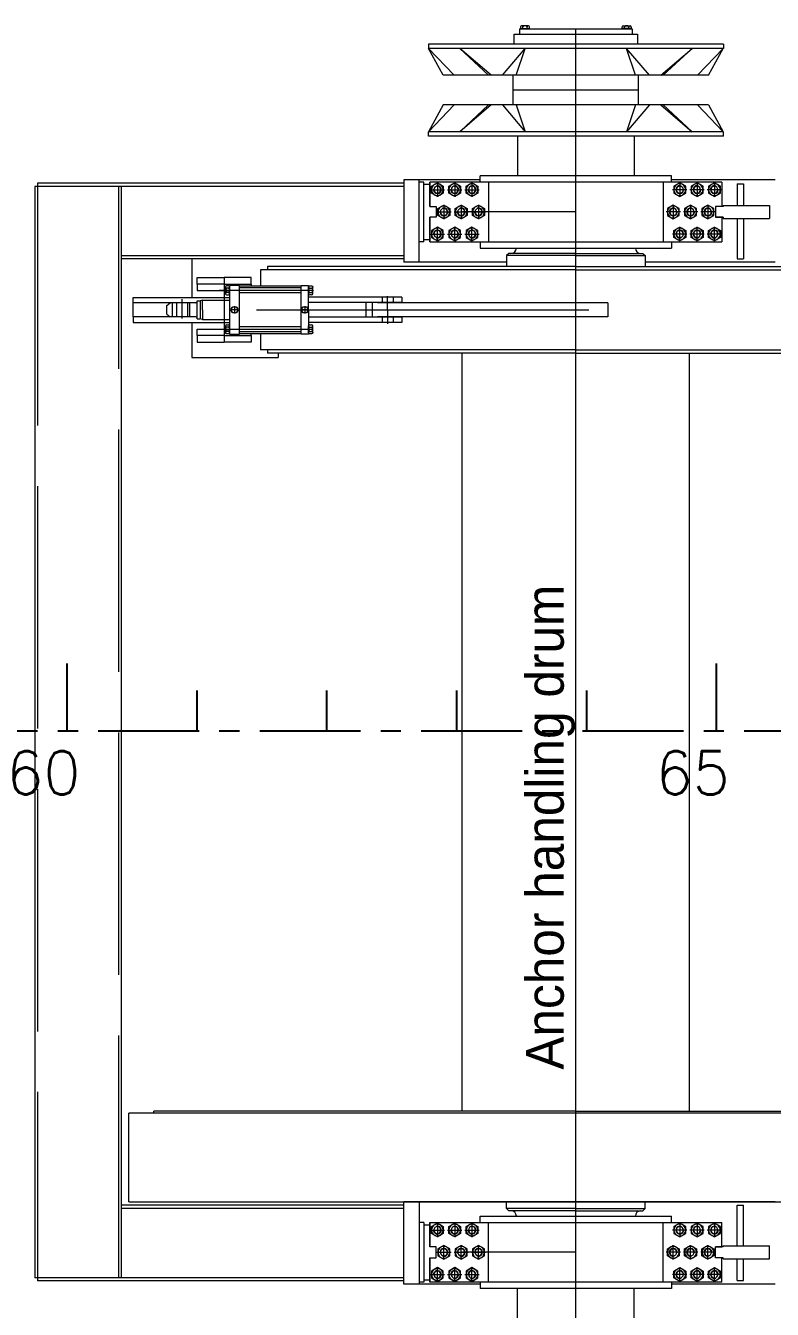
# Model space of a CAD drawing. Extents: x 475189 to 476029, y 1007718 to 1008015.
# Drawn here: x 475682.66 to 475701.15, y 1007757.36 to 1007789.15 of the extents above; entities that cross this region are included whole.
import ezdxf
from ezdxf.enums import TextEntityAlignment as Align

# ---------------------------------------------------------------- set-up
doc = ezdxf.new("R2010")
doc.units = 0
doc.header["$LTSCALE"] = 2
doc.header["$MEASUREMENT"] = 0
doc.linetypes.add('AM_ISO02W050x2', pattern=[3.75, 3, -0.75])
doc.linetypes.add('CENTER', pattern=[2, 1.25, -0.25, 0.25, -0.25])
doc.layers.get('0').update_dxf_attribs({"linetype": 'CONTINUOUS', "lineweight": 0})
doc.layers.add('Frame', color=243, linetype='CONTINUOUS')
doc.layers.add('R.B', color=6, linetype='CONTINUOUS', lineweight=0)
doc.layers.add('TEXT', color=1, linetype='CONTINUOUS', lineweight=0)
doc.styles.add('ROMANS', font='ROMANS.SHX')
doc.styles.get("Standard").update_dxf_attribs({"font": '', "width": 0.95, "height": 200})
doc.styles.add('XT03_5', font='romans', dxfattribs={"width": 0.6, "height": 87.5})
doc.styles.get('Standard').set_extended_font_data('Gulim')

# ---------------------------------------------------------------- blocks, each defined once
blk = doc.blocks.new('EXISTING')
at = {"color": 8}
for p, q in [((475694.892, 1007789.065), (475697.679, 1007789.065)), ((475694.892, 1007789.065), (475694.892, 1007788.931)), ((475696.286, 1007754.245), (475696.286, 1007789.065)), ((475697.434, 1007789.073), (475697.434, 1007789.117)), ((475697.49, 1007789.073), (475697.434, 1007789.073)), ((475697.456, 1007789.065), (475697.456, 1007789.073)), ((475697.635, 1007789.065), (475697.456, 1007789.065)), ((475697.462, 1007789.145), (475697.629, 1007789.145)), ((475697.49, 1007789.073), (475697.49, 1007789.117)), ((475697.601, 1007789.073), (475697.49, 1007789.073)), ((475697.601, 1007789.073), (475697.601, 1007789.117)), ((475697.657, 1007789.073), (475697.601, 1007789.073)), ((475697.635, 1007789.073), (475697.635, 1007789.065)), ((475697.657, 1007789.117), (475697.657, 1007789.073)), ((475697.679, 1007789.065), (475697.679, 1007788.931)), ((475699.939, 1007788.689), (475692.632, 1007788.689)), ((475692.632, 1007788.689), (475692.632, 1007788.582)), ((475694.758, 1007788.931), (475697.813, 1007788.931)), ((475694.758, 1007788.689), (475694.758, 1007788.931)), ((475697.813, 1007788.931), (475697.813, 1007788.689)), ((475699.939, 1007788.689), (475699.939, 1007788.582)), ((475699.939, 1007788.582), (475692.632, 1007788.582)), ((475692.998, 1007787.917), (475692.634, 1007788.582)), ((475693.27, 1007787.917), (475692.634, 1007788.582)), ((475694.184, 1007787.917), (475693.409, 1007788.582)), ((475694.123, 1007787.917), (475693.409, 1007788.582)), ((475694.464, 1007787.917), (475695.033, 1007788.582)), ((475694.807, 1007787.917), (475695.033, 1007788.582)), ((475698.107, 1007787.917), (475697.538, 1007788.582)), ((475697.764, 1007787.917), (475697.538, 1007788.582)), ((475698.387, 1007787.917), (475699.163, 1007788.582)), ((475698.448, 1007787.917), (475699.163, 1007788.582)), ((475699.301, 1007787.917), (475699.937, 1007788.582)), ((475699.574, 1007787.917), (475699.937, 1007788.582)), ((475699.574, 1007787.917), (475692.998, 1007787.917)), ((475694.731, 1007787.183), (475694.731, 1007787.917)), ((475697.84, 1007787.183), (475697.84, 1007787.917)), ((475697.84, 1007787.55), (475694.731, 1007787.55)), ((475693.27, 1007787.183), (475692.634, 1007786.518)), ((475692.998, 1007787.183), (475692.634, 1007786.518)), ((475699.574, 1007787.183), (475692.998, 1007787.183)), ((475694.184, 1007787.183), (475693.409, 1007786.518)), ((475694.123, 1007787.183), (475693.409, 1007786.518)), ((475694.464, 1007787.183), (475695.033, 1007786.518)), ((475694.807, 1007787.183), (475695.033, 1007786.518)), ((475698.107, 1007787.183), (475697.538, 1007786.518)), ((475697.764, 1007787.183), (475697.538, 1007786.518)), ((475698.387, 1007787.183), (475699.163, 1007786.518)), ((475698.448, 1007787.183), (475699.163, 1007786.518)), ((475699.301, 1007787.183), (475699.937, 1007786.518)), ((475699.574, 1007787.183), (475699.937, 1007786.518)), ((475699.939, 1007786.518), (475692.632, 1007786.518)), ((475692.632, 1007786.411), (475692.632, 1007786.518)), ((475699.939, 1007786.411), (475699.939, 1007786.518)), ((475699.939, 1007786.411), (475692.632, 1007786.411)), ((475694.838, 1007786.411), (475694.838, 1007785.43)), ((475697.733, 1007786.411), (475697.733, 1007785.43)), ((475692.026, 1007785.245), (475682.952, 1007785.245)), ((475692.026, 1007785.325), (475692.026, 1007783.288)), ((475693.913, 1007785.325), (475692.026, 1007785.325)), ((475692.401, 1007783.288), (475692.401, 1007785.325)), ((475692.517, 1007785.272), (475692.401, 1007785.272)), ((475692.517, 1007785.272), (475692.517, 1007785.272)), ((475692.517, 1007783.797), (475692.517, 1007785.272)), ((475692.517, 1007785.218), (475692.667, 1007785.218)), ((475699.904, 1007785.272), (475692.667, 1007785.272)), ((475692.667, 1007784.669), (475692.667, 1007785.272)), ((475692.667, 1007785.272), (475692.667, 1007784.669)), ((475692.707, 1007785.169), (475692.855, 1007785.254)), ((475692.707, 1007784.999), (475692.707, 1007785.169)), ((475692.855, 1007785.261), (475692.855, 1007784.907)), ((475692.855, 1007785.254), (475693.002, 1007785.169)), ((475693.002, 1007785.169), (475693.002, 1007784.999)), ((475693.136, 1007785.169), (475693.283, 1007785.254)), ((475693.136, 1007784.999), (475693.136, 1007785.169)), ((475693.283, 1007785.261), (475693.283, 1007784.907)), ((475693.283, 1007785.254), (475693.431, 1007785.169)), ((475693.431, 1007785.169), (475693.431, 1007784.999)), ((475693.565, 1007785.169), (475693.712, 1007785.254)), ((475693.565, 1007784.999), (475693.565, 1007785.169)), ((475693.712, 1007785.261), (475693.712, 1007784.907)), ((475693.712, 1007785.254), (475693.86, 1007785.169)), ((475693.86, 1007785.169), (475693.86, 1007784.999)), ((475698.658, 1007785.43), (475693.913, 1007785.43)), ((475693.913, 1007785.272), (475693.913, 1007785.43)), ((475694.121, 1007785.272), (475694.121, 1007783.797)), ((475698.45, 1007785.272), (475698.45, 1007783.797)), ((475698.658, 1007785.272), (475698.658, 1007785.43)), ((475701.22, 1007785.325), (475698.658, 1007785.325)), ((475699.904, 1007785.272), (475699.904, 1007784.669)), ((475700.28, 1007785.231), (475700.28, 1007784.695)), ((475700.28, 1007785.231), (475700.44, 1007785.231)), ((475700.44, 1007785.231), (475700.44, 1007784.695)), ((475682.885, 1007785.164), (475682.885, 1007758.145)), ((475692.026, 1007785.164), (475682.885, 1007785.164)), ((475685.03, 1007758.145), (475685.03, 1007785.164)), ((475692.678, 1007785.084), (475693.031, 1007785.084)), ((475692.855, 1007784.914), (475692.707, 1007784.999)), ((475693.002, 1007784.999), (475692.855, 1007784.914)), ((475693.107, 1007785.084), (475693.46, 1007785.084)), ((475693.283, 1007784.914), (475693.136, 1007784.999)), ((475693.431, 1007784.999), (475693.283, 1007784.914)), ((475693.535, 1007785.084), (475693.889, 1007785.084)), ((475693.712, 1007784.914), (475693.565, 1007784.999)), ((475693.86, 1007784.999), (475693.712, 1007784.914)), ((475692.667, 1007784.669), (475692.828, 1007784.669)), ((475692.828, 1007784.669), (475692.828, 1007784.401)), ((475692.838, 1007784.535), (475693.192, 1007784.535)), ((475692.868, 1007784.62), (475693.015, 1007784.705)), ((475692.868, 1007784.449), (475692.868, 1007784.62)), ((475693.015, 1007784.711), (475693.015, 1007784.358)), ((475693.015, 1007784.705), (475693.163, 1007784.62)), ((475693.163, 1007784.62), (475693.163, 1007784.449)), ((475693.267, 1007784.535), (475693.621, 1007784.535)), ((475693.297, 1007784.62), (475693.444, 1007784.705)), ((475693.297, 1007784.449), (475693.297, 1007784.62)), ((475693.444, 1007784.711), (475693.444, 1007784.358)), ((475693.444, 1007784.705), (475693.592, 1007784.62)), ((475696.286, 1007784.535), (475693.474, 1007784.535)), ((475693.592, 1007784.62), (475693.592, 1007784.449)), ((475693.696, 1007784.535), (475694.05, 1007784.535)), ((475693.726, 1007784.62), (475693.873, 1007784.705)), ((475693.726, 1007784.449), (475693.726, 1007784.62)), ((475693.873, 1007784.711), (475693.873, 1007784.358)), ((475693.873, 1007784.705), (475694.021, 1007784.62)), ((475694.021, 1007784.62), (475694.021, 1007784.449)), ((475699.743, 1007784.669), (475699.743, 1007784.401)), ((475699.931, 1007784.669), (475699.743, 1007784.669)), ((475699.904, 1007784.669), (475699.743, 1007784.669)), ((475699.743, 1007784.669), (475699.743, 1007784.401)), ((475699.931, 1007784.695), (475701.084, 1007784.695)), ((475699.931, 1007784.695), (475699.931, 1007784.669)), ((475701.084, 1007784.695), (475701.084, 1007784.374)), ((475692.667, 1007783.797), (475692.667, 1007784.401)), ((475692.667, 1007784.401), (475692.667, 1007783.797)), ((475692.828, 1007784.401), (475692.667, 1007784.401)), ((475693.015, 1007784.364), (475692.868, 1007784.449)), ((475693.163, 1007784.449), (475693.015, 1007784.364)), ((475693.444, 1007784.364), (475693.297, 1007784.449)), ((475693.592, 1007784.449), (475693.444, 1007784.364)), ((475693.873, 1007784.364), (475693.726, 1007784.449)), ((475694.021, 1007784.449), (475693.873, 1007784.364)), ((475699.931, 1007784.401), (475699.743, 1007784.401)), ((475699.743, 1007784.401), (475699.904, 1007784.401)), ((475699.904, 1007784.401), (475699.904, 1007783.797)), ((475699.931, 1007784.401), (475699.931, 1007784.374)), ((475699.931, 1007784.374), (475701.084, 1007784.374)), ((475700.28, 1007784.374), (475700.28, 1007783.369)), ((475700.44, 1007784.374), (475700.44, 1007783.369)), ((475699.036, 1007783.985), (475698.682, 1007783.985)), ((475698.711, 1007784.07), (475698.859, 1007784.155)), ((475698.711, 1007783.9), (475698.711, 1007784.07)), ((475698.859, 1007783.815), (475698.711, 1007783.9)), ((475698.859, 1007783.808), (475698.859, 1007784.162)), ((475698.859, 1007784.155), (475699.006, 1007784.07)), ((475699.006, 1007783.9), (475698.859, 1007783.815)), ((475699.006, 1007784.07), (475699.006, 1007783.9)), ((475699.465, 1007783.985), (475699.111, 1007783.985)), ((475699.14, 1007784.07), (475699.288, 1007784.155)), ((475699.14, 1007783.9), (475699.14, 1007784.07)), ((475699.288, 1007783.815), (475699.14, 1007783.9)), ((475699.288, 1007783.808), (475699.288, 1007784.162)), ((475699.288, 1007784.155), (475699.435, 1007784.07)), ((475699.435, 1007783.9), (475699.288, 1007783.815)), ((475699.435, 1007784.07), (475699.435, 1007783.9)), ((475699.894, 1007783.985), (475699.54, 1007783.985)), ((475699.569, 1007784.07), (475699.717, 1007784.155)), ((475699.569, 1007783.9), (475699.569, 1007784.07)), ((475699.717, 1007783.815), (475699.569, 1007783.9)), ((475699.717, 1007783.808), (475699.717, 1007784.162)), ((475699.717, 1007784.155), (475699.864, 1007784.07)), ((475699.864, 1007783.9), (475699.717, 1007783.815)), ((475699.864, 1007784.07), (475699.864, 1007783.9)), ((475692.517, 1007783.797), (475692.401, 1007783.797)), ((475692.517, 1007783.851), (475692.667, 1007783.851)), ((475692.667, 1007783.797), (475699.904, 1007783.797)), ((475693.913, 1007783.797), (475693.913, 1007783.639)), ((475693.913, 1007783.639), (475698.658, 1007783.639)), ((475698.658, 1007783.797), (475698.658, 1007783.639)), ((475692.026, 1007783.449), (475685.03, 1007783.449)), ((475692.026, 1007783.369), (475685.03, 1007783.369)), ((475686.77, 1007783.369), (475686.77, 1007782.417)), ((475694.57, 1007783.288), (475692.026, 1007783.288)), ((475694.624, 1007783.505), (475694.57, 1007783.452)), ((475694.57, 1007783.452), (475694.57, 1007783.181)), ((475696.286, 1007783.452), (475694.57, 1007783.452)), ((475696.286, 1007783.505), (475694.624, 1007783.505)), ((475696.286, 1007783.505), (475697.947, 1007783.505)), ((475696.286, 1007783.452), (475698.001, 1007783.452)), ((475697.947, 1007783.505), (475698.001, 1007783.452)), ((475698.001, 1007783.452), (475698.001, 1007783.181)), ((475701.22, 1007783.288), (475698.001, 1007783.288)), ((475700.28, 1007783.369), (475700.44, 1007783.369)), ((475696.286, 1007783.1), (475688.471, 1007783.1)), ((475688.471, 1007783.1), (475688.471, 1007782.698)), ((475696.286, 1007783.181), (475688.646, 1007783.181)), ((475688.646, 1007783.181), (475688.646, 1007783.1)), ((475688.646, 1007783.181), (475688.646, 1007783.1)), ((475696.286, 1007783.181), (475703.925, 1007783.181)), ((475696.286, 1007783.1), (475704.1, 1007783.1)), ((475686.904, 1007782.907), (475687.574, 1007782.907)), ((475686.904, 1007782.747), (475686.904, 1007782.907)), ((475686.904, 1007782.747), (475686.904, 1007782.586)), ((475687.574, 1007782.747), (475686.904, 1007782.747)), ((475688.244, 1007782.907), (475687.574, 1007782.907)), ((475687.574, 1007782.907), (475687.574, 1007781.31)), ((475687.574, 1007782.747), (475688.244, 1007782.747)), ((475687.709, 1007782.709), (475687.709, 1007781.508)), ((475687.95, 1007782.709), (475687.709, 1007782.709)), ((475687.95, 1007781.508), (475687.95, 1007782.709)), ((475689.478, 1007782.698), (475687.95, 1007782.698)), ((475689.478, 1007782.656), (475687.95, 1007782.656)), ((475688.244, 1007782.747), (475688.244, 1007782.907)), ((475688.244, 1007782.747), (475688.244, 1007782.698)), ((475688.244, 1007782.747), (475688.244, 1007782.747)), ((475689.478, 1007782.709), (475689.665, 1007782.709)), ((475689.478, 1007781.508), (475689.478, 1007782.709)), ((475689.665, 1007782.709), (475689.665, 1007782.532)), ((475685.322, 1007782.417), (475687.709, 1007782.417)), ((475685.322, 1007781.934), (475685.322, 1007782.417)), ((475686.529, 1007781.894), (475686.529, 1007782.373)), ((475686.904, 1007782.586), (475687.607, 1007782.586)), ((475686.904, 1007782.334), (475686.978, 1007782.334)), ((475686.904, 1007781.884), (475686.904, 1007782.334)), ((475687.038, 1007782.35), (475686.978, 1007782.334)), ((475686.978, 1007782.334), (475686.978, 1007781.884)), ((475687.038, 1007782.35), (475687.709, 1007782.35)), ((475687.038, 1007782.109), (475687.038, 1007782.35)), ((475689.707, 1007782.591), (475687.449, 1007782.591)), ((475687.681, 1007782.535), (475687.635, 1007782.535)), ((475687.635, 1007782.48), (475687.681, 1007782.48)), ((475687.709, 1007782.511), (475687.708, 1007782.511)), ((475687.709, 1007782.511), (475687.709, 1007782.532)), ((475689.478, 1007782.527), (475687.95, 1007782.527)), ((475689.665, 1007782.511), (475689.665, 1007782.532)), ((475689.665, 1007782.511), (475689.666, 1007782.511)), ((475689.665, 1007782.109), (475689.665, 1007782.511)), ((475691.971, 1007782.425), (475689.665, 1007782.425)), ((475689.693, 1007782.535), (475689.739, 1007782.535)), ((475689.739, 1007782.48), (475689.693, 1007782.48)), ((475691.487, 1007782.425), (475691.487, 1007782.291)), ((475691.622, 1007782.109), (475691.622, 1007782.452)), ((475691.758, 1007782.425), (475691.758, 1007782.291)), ((475691.971, 1007782.425), (475691.971, 1007782.291)), ((475686.234, 1007782.283), (475685.322, 1007782.283)), ((475686.154, 1007782.213), (475686.234, 1007782.283)), ((475686.154, 1007782.004), (475686.154, 1007782.213)), ((475686.154, 1007782.004), (475686.234, 1007781.934)), ((475686.872, 1007782.283), (475686.234, 1007782.283)), ((475686.288, 1007782.283), (475686.288, 1007781.934)), ((475686.394, 1007782.283), (475686.394, 1007781.934)), ((475686.665, 1007782.283), (475686.665, 1007781.934)), ((475686.717, 1007782.283), (475686.717, 1007781.934)), ((475687.038, 1007782.109), (475687.038, 1007781.867)), ((475688.378, 1007782.109), (475696.607, 1007782.109)), ((475691.971, 1007782.291), (475689.665, 1007782.291)), ((475689.665, 1007782.109), (475689.665, 1007781.685)), ((475691.086, 1007782.291), (475691.086, 1007781.926)), ((475691.236, 1007782.283), (475691.236, 1007781.934)), ((475697.079, 1007782.283), (475691.37, 1007782.283)), ((475691.622, 1007782.109), (475691.622, 1007781.766)), ((475691.756, 1007782.109), (475691.89, 1007782.109)), ((475697.079, 1007782.283), (475697.079, 1007781.934)), ((475686.234, 1007781.934), (475685.322, 1007781.934)), ((475685.322, 1007781.934), (475685.322, 1007781.8)), ((475685.322, 1007781.8), (475687.709, 1007781.8)), ((475686.872, 1007781.934), (475686.234, 1007781.934)), ((475686.77, 1007781.8), (475686.77, 1007780.929)), ((475686.904, 1007781.884), (475686.978, 1007781.884)), ((475687.038, 1007781.867), (475686.978, 1007781.884)), ((475687.038, 1007781.867), (475687.709, 1007781.867)), ((475687.635, 1007781.738), (475687.681, 1007781.738)), ((475687.681, 1007781.682), (475687.635, 1007781.682)), ((475687.709, 1007781.707), (475687.708, 1007781.707)), ((475687.709, 1007781.707), (475687.709, 1007781.685)), ((475689.478, 1007781.691), (475687.95, 1007781.691)), ((475691.971, 1007781.926), (475689.665, 1007781.926)), ((475691.971, 1007781.792), (475689.665, 1007781.792)), ((475689.665, 1007781.685), (475689.665, 1007781.508)), ((475689.693, 1007781.738), (475689.739, 1007781.738)), ((475689.693, 1007781.682), (475689.739, 1007781.682)), ((475697.079, 1007781.934), (475691.37, 1007781.934)), ((475691.487, 1007781.926), (475691.487, 1007781.792)), ((475691.758, 1007781.926), (475691.758, 1007781.792)), ((475691.971, 1007781.926), (475691.971, 1007781.792)), ((475686.904, 1007781.471), (475686.904, 1007781.632)), ((475686.904, 1007781.632), (475687.607, 1007781.632)), ((475686.904, 1007781.471), (475686.904, 1007781.31)), ((475687.574, 1007781.471), (475686.904, 1007781.471)), ((475689.707, 1007781.626), (475687.449, 1007781.626)), ((475687.574, 1007781.471), (475688.244, 1007781.471)), ((475687.709, 1007781.508), (475687.95, 1007781.508)), ((475689.478, 1007781.562), (475687.95, 1007781.562)), ((475689.478, 1007781.519), (475687.95, 1007781.519)), ((475688.244, 1007781.471), (475688.244, 1007781.519)), ((475688.244, 1007781.471), (475688.244, 1007781.31)), ((475688.471, 1007781.519), (475688.471, 1007781.117)), ((475689.665, 1007781.508), (475689.478, 1007781.508)), ((475686.904, 1007781.31), (475687.574, 1007781.31)), ((475688.244, 1007781.31), (475687.574, 1007781.31)), ((475696.286, 1007781.117), (475688.471, 1007781.117)), ((475688.646, 1007781.117), (475688.646, 1007781.036)), ((475688.646, 1007781.117), (475688.646, 1007781.036)), ((475696.286, 1007781.117), (475704.1, 1007781.117)), ((475686.77, 1007780.929), (475688.914, 1007780.929)), ((475696.286, 1007781.036), (475688.646, 1007781.036)), ((475688.914, 1007781.036), (475688.914, 1007780.929)), ((475693.471, 1007762.273), (475693.471, 1007781.036)), ((475696.286, 1007781.036), (475703.925, 1007781.036)), ((475699.1, 1007762.273), (475699.1, 1007781.036)), ((475709.314, 1007762.219), (475685.215, 1007762.219)), ((475685.215, 1007760.021), (475685.215, 1007762.219)), ((475696.286, 1007762.273), (475685.832, 1007762.273)), ((475685.832, 1007762.219), (475685.832, 1007762.273)), ((475696.286, 1007762.273), (475706.74, 1007762.273)), ((475692.026, 1007759.941), (475685.03, 1007759.941)), ((475692.026, 1007759.86), (475685.03, 1007759.86)), ((475685.215, 1007760.021), (475709.314, 1007760.021)), ((475701.22, 1007760.021), (475692.026, 1007760.021)), ((475692.026, 1007757.984), (475692.026, 1007760.021)), ((475692.401, 1007760.021), (475692.401, 1007757.984)), ((475694.57, 1007759.858), (475694.57, 1007760.021)), ((475696.286, 1007759.858), (475694.57, 1007759.858)), ((475694.624, 1007759.804), (475694.57, 1007759.858)), ((475696.286, 1007759.804), (475694.624, 1007759.804)), ((475696.286, 1007759.858), (475698.001, 1007759.858)), ((475696.286, 1007759.804), (475697.947, 1007759.804)), ((475697.947, 1007759.804), (475698.001, 1007759.858)), ((475698.001, 1007759.858), (475698.001, 1007760.021)), ((475700.28, 1007758.936), (475700.28, 1007759.941)), ((475700.28, 1007759.941), (475700.44, 1007759.941)), ((475700.44, 1007758.936), (475700.44, 1007759.941)), ((475692.517, 1007759.512), (475692.401, 1007759.512)), ((475692.517, 1007759.512), (475692.517, 1007758.038)), ((475692.517, 1007759.458), (475692.667, 1007759.458)), ((475692.667, 1007759.512), (475699.904, 1007759.512)), ((475692.667, 1007758.909), (475692.667, 1007759.512)), ((475692.667, 1007759.512), (475692.667, 1007758.909)), ((475692.707, 1007759.41), (475692.855, 1007759.495)), ((475692.855, 1007759.501), (475692.855, 1007759.147)), ((475692.855, 1007759.495), (475693.002, 1007759.41)), ((475693.136, 1007759.41), (475693.283, 1007759.495)), ((475693.283, 1007759.501), (475693.283, 1007759.147)), ((475693.283, 1007759.495), (475693.431, 1007759.41)), ((475693.565, 1007759.41), (475693.712, 1007759.495)), ((475693.712, 1007759.501), (475693.712, 1007759.147)), ((475693.712, 1007759.495), (475693.86, 1007759.41)), ((475693.913, 1007759.67), (475698.658, 1007759.67)), ((475693.913, 1007759.512), (475693.913, 1007759.67)), ((475694.121, 1007758.038), (475694.121, 1007759.512)), ((475698.45, 1007758.038), (475698.45, 1007759.512)), ((475698.658, 1007759.512), (475698.658, 1007759.67)), ((475698.859, 1007759.495), (475698.711, 1007759.41)), ((475698.859, 1007759.501), (475698.859, 1007759.147)), ((475699.006, 1007759.41), (475698.859, 1007759.495)), ((475699.288, 1007759.495), (475699.14, 1007759.41)), ((475699.288, 1007759.501), (475699.288, 1007759.147)), ((475699.435, 1007759.41), (475699.288, 1007759.495)), ((475699.717, 1007759.495), (475699.569, 1007759.41)), ((475699.717, 1007759.501), (475699.717, 1007759.147)), ((475699.864, 1007759.41), (475699.717, 1007759.495)), ((475699.904, 1007758.909), (475699.904, 1007759.512)), ((475692.678, 1007759.324), (475693.031, 1007759.324)), ((475692.707, 1007759.239), (475692.707, 1007759.41)), ((475692.855, 1007759.154), (475692.707, 1007759.239)), ((475693.002, 1007759.239), (475692.855, 1007759.154)), ((475693.002, 1007759.41), (475693.002, 1007759.239)), ((475693.107, 1007759.324), (475693.46, 1007759.324)), ((475693.136, 1007759.239), (475693.136, 1007759.41)), ((475693.283, 1007759.154), (475693.136, 1007759.239)), ((475693.431, 1007759.239), (475693.283, 1007759.154)), ((475693.431, 1007759.41), (475693.431, 1007759.239)), ((475693.535, 1007759.324), (475693.889, 1007759.324)), ((475693.565, 1007759.239), (475693.565, 1007759.41)), ((475693.712, 1007759.154), (475693.565, 1007759.239)), ((475693.86, 1007759.239), (475693.712, 1007759.154)), ((475693.86, 1007759.41), (475693.86, 1007759.239)), ((475699.036, 1007759.324), (475698.682, 1007759.324)), ((475698.711, 1007759.41), (475698.711, 1007759.239)), ((475698.711, 1007759.239), (475698.859, 1007759.154)), ((475698.859, 1007759.154), (475699.006, 1007759.239)), ((475699.006, 1007759.239), (475699.006, 1007759.41)), ((475699.465, 1007759.324), (475699.111, 1007759.324)), ((475699.14, 1007759.41), (475699.14, 1007759.239)), ((475699.14, 1007759.239), (475699.288, 1007759.154)), ((475699.288, 1007759.154), (475699.435, 1007759.239)), ((475699.435, 1007759.239), (475699.435, 1007759.41)), ((475699.894, 1007759.324), (475699.54, 1007759.324)), ((475699.569, 1007759.41), (475699.569, 1007759.239)), ((475699.569, 1007759.239), (475699.717, 1007759.154)), ((475699.717, 1007759.154), (475699.864, 1007759.239)), ((475699.864, 1007759.239), (475699.864, 1007759.41)), ((475692.828, 1007758.909), (475692.667, 1007758.909)), ((475692.828, 1007758.641), (475692.828, 1007758.909)), ((475693.015, 1007758.945), (475692.868, 1007758.86)), ((475692.868, 1007758.86), (475692.868, 1007758.69)), ((475693.015, 1007758.598), (475693.015, 1007758.952)), ((475693.163, 1007758.86), (475693.015, 1007758.945)), ((475693.163, 1007758.69), (475693.163, 1007758.86)), ((475693.444, 1007758.945), (475693.297, 1007758.86)), ((475693.297, 1007758.86), (475693.297, 1007758.69)), ((475693.444, 1007758.598), (475693.444, 1007758.952)), ((475693.592, 1007758.86), (475693.444, 1007758.945)), ((475693.592, 1007758.69), (475693.592, 1007758.86)), ((475693.873, 1007758.945), (475693.726, 1007758.86)), ((475693.726, 1007758.86), (475693.726, 1007758.69)), ((475693.873, 1007758.598), (475693.873, 1007758.952)), ((475694.021, 1007758.86), (475693.873, 1007758.945)), ((475694.021, 1007758.69), (475694.021, 1007758.86)), ((475698.551, 1007758.86), (475698.698, 1007758.945)), ((475698.551, 1007758.69), (475698.551, 1007758.86)), ((475698.698, 1007758.598), (475698.698, 1007758.952)), ((475698.698, 1007758.945), (475698.845, 1007758.86)), ((475698.845, 1007758.86), (475698.845, 1007758.69)), ((475698.979, 1007758.86), (475699.127, 1007758.945)), ((475698.979, 1007758.69), (475698.979, 1007758.86)), ((475699.127, 1007758.598), (475699.127, 1007758.952)), ((475699.127, 1007758.945), (475699.274, 1007758.86)), ((475699.274, 1007758.86), (475699.274, 1007758.69)), ((475699.408, 1007758.86), (475699.556, 1007758.945)), ((475699.408, 1007758.69), (475699.408, 1007758.86)), ((475699.556, 1007758.598), (475699.556, 1007758.952)), ((475699.556, 1007758.945), (475699.703, 1007758.86)), ((475699.703, 1007758.86), (475699.703, 1007758.69)), ((475699.743, 1007758.909), (475699.904, 1007758.909)), ((475699.743, 1007758.641), (475699.743, 1007758.909)), ((475699.931, 1007758.909), (475699.743, 1007758.909)), ((475699.743, 1007758.641), (475699.743, 1007758.909)), ((475699.931, 1007758.936), (475701.084, 1007758.936)), ((475699.931, 1007758.909), (475699.931, 1007758.936)), ((475701.084, 1007758.614), (475701.084, 1007758.936)), ((475692.667, 1007758.641), (475692.828, 1007758.641)), ((475692.667, 1007758.038), (475692.667, 1007758.641)), ((475692.667, 1007758.641), (475692.667, 1007758.038)), ((475692.838, 1007758.775), (475693.192, 1007758.775)), ((475692.868, 1007758.69), (475693.015, 1007758.605)), ((475693.015, 1007758.605), (475693.163, 1007758.69)), ((475693.267, 1007758.775), (475693.621, 1007758.775)), ((475693.297, 1007758.69), (475693.444, 1007758.605)), ((475693.444, 1007758.605), (475693.592, 1007758.69)), ((475696.286, 1007758.775), (475693.474, 1007758.775)), ((475696.286, 1007758.775), (475693.474, 1007758.775)), ((475693.696, 1007758.775), (475694.05, 1007758.775)), ((475693.726, 1007758.69), (475693.873, 1007758.605)), ((475693.873, 1007758.605), (475694.021, 1007758.69)), ((475698.875, 1007758.775), (475698.521, 1007758.775)), ((475698.698, 1007758.605), (475698.551, 1007758.69)), ((475698.845, 1007758.69), (475698.698, 1007758.605)), ((475699.304, 1007758.775), (475698.95, 1007758.775)), ((475699.127, 1007758.605), (475698.979, 1007758.69)), ((475699.274, 1007758.69), (475699.127, 1007758.605)), ((475699.733, 1007758.775), (475699.379, 1007758.775)), ((475699.556, 1007758.605), (475699.408, 1007758.69)), ((475699.703, 1007758.69), (475699.556, 1007758.605)), ((475699.904, 1007758.641), (475699.743, 1007758.641)), ((475699.931, 1007758.641), (475699.743, 1007758.641)), ((475699.904, 1007758.038), (475699.904, 1007758.641)), ((475699.931, 1007758.614), (475699.931, 1007758.641)), ((475699.931, 1007758.614), (475701.084, 1007758.614)), ((475700.28, 1007758.078), (475700.28, 1007758.614)), ((475700.44, 1007758.078), (475700.44, 1007758.614)), ((475692.678, 1007758.225), (475693.031, 1007758.225)), ((475692.855, 1007758.396), (475692.707, 1007758.311)), ((475692.707, 1007758.311), (475692.707, 1007758.14)), ((475692.855, 1007758.048), (475692.855, 1007758.402)), ((475693.002, 1007758.311), (475692.855, 1007758.396)), ((475693.002, 1007758.14), (475693.002, 1007758.311)), ((475693.107, 1007758.225), (475693.46, 1007758.225)), ((475693.283, 1007758.396), (475693.136, 1007758.311)), ((475693.136, 1007758.311), (475693.136, 1007758.14)), ((475693.283, 1007758.048), (475693.283, 1007758.402)), ((475693.431, 1007758.311), (475693.283, 1007758.396)), ((475693.431, 1007758.14), (475693.431, 1007758.311)), ((475693.535, 1007758.225), (475693.889, 1007758.225)), ((475693.712, 1007758.396), (475693.565, 1007758.311)), ((475693.565, 1007758.311), (475693.565, 1007758.14)), ((475693.712, 1007758.048), (475693.712, 1007758.402)), ((475693.86, 1007758.311), (475693.712, 1007758.396)), ((475693.86, 1007758.14), (475693.86, 1007758.311)), ((475699.036, 1007758.225), (475698.682, 1007758.225)), ((475698.711, 1007758.311), (475698.859, 1007758.396)), ((475698.711, 1007758.14), (475698.711, 1007758.311)), ((475698.859, 1007758.048), (475698.859, 1007758.402)), ((475698.859, 1007758.396), (475699.006, 1007758.311)), ((475699.006, 1007758.311), (475699.006, 1007758.14)), ((475699.465, 1007758.225), (475699.111, 1007758.225)), ((475699.14, 1007758.311), (475699.288, 1007758.396)), ((475699.14, 1007758.14), (475699.14, 1007758.311)), ((475699.288, 1007758.048), (475699.288, 1007758.402)), ((475699.288, 1007758.396), (475699.435, 1007758.311)), ((475699.435, 1007758.311), (475699.435, 1007758.14)), ((475699.894, 1007758.225), (475699.54, 1007758.225)), ((475699.569, 1007758.311), (475699.717, 1007758.396)), ((475699.569, 1007758.14), (475699.569, 1007758.311)), ((475699.717, 1007758.048), (475699.717, 1007758.402)), ((475699.717, 1007758.396), (475699.864, 1007758.311)), ((475699.864, 1007758.311), (475699.864, 1007758.14)), ((475692.026, 1007758.145), (475682.885, 1007758.145)), ((475692.026, 1007758.065), (475682.952, 1007758.065)), ((475693.913, 1007757.984), (475692.026, 1007757.984)), ((475692.517, 1007758.038), (475692.401, 1007758.038)), ((475692.517, 1007758.091), (475692.667, 1007758.091)), ((475692.517, 1007758.038), (475692.517, 1007758.038)), ((475699.904, 1007758.038), (475692.667, 1007758.038)), ((475692.707, 1007758.14), (475692.855, 1007758.055)), ((475692.855, 1007758.055), (475693.002, 1007758.14)), ((475693.136, 1007758.14), (475693.283, 1007758.055)), ((475693.283, 1007758.055), (475693.431, 1007758.14)), ((475693.565, 1007758.14), (475693.712, 1007758.055)), ((475693.712, 1007758.055), (475693.86, 1007758.14)), ((475693.913, 1007758.038), (475693.913, 1007757.88)), ((475698.658, 1007757.88), (475693.913, 1007757.88)), ((475694.838, 1007756.899), (475694.838, 1007757.88)), ((475697.733, 1007756.899), (475697.733, 1007757.88)), ((475698.658, 1007758.038), (475698.658, 1007757.88)), ((475701.22, 1007757.984), (475698.658, 1007757.984)), ((475698.859, 1007758.055), (475698.711, 1007758.14)), ((475699.006, 1007758.14), (475698.859, 1007758.055)), ((475699.288, 1007758.055), (475699.14, 1007758.14)), ((475699.435, 1007758.14), (475699.288, 1007758.055)), ((475699.717, 1007758.055), (475699.569, 1007758.14)), ((475699.864, 1007758.14), (475699.717, 1007758.055)), ((475700.28, 1007758.078), (475700.44, 1007758.078))]:
    blk.add_line(p, q, dxfattribs=at)
at = {"color": 8, "linetype": 'AM_ISO02W050x2'}
for p, q in [((475682.952, 1007785.245), (475682.952, 1007758.065)), ((475684.963, 1007758.145), (475684.963, 1007785.164))]:
    blk.add_line(p, q, dxfattribs=at)
at = {"color": 8}
for points in [[(475694.914, 1007789.117), (475694.914, 1007789.073), (475694.97, 1007789.073), (475694.97, 1007789.117, 1), (475694.914, 1007789.117)], [(475694.97, 1007789.073), (475695.081, 1007789.073), (475695.081, 1007789.117, 0.5), (475694.97, 1007789.117)], [(475695.081, 1007789.073), (475695.137, 1007789.073), (475695.137, 1007789.117, 1), (475695.081, 1007789.117)], [(475698.892, 1007785.175, 3.73205), (475698.954, 1007785.101)], [(475699.321, 1007785.175, 3.73205), (475699.383, 1007785.101)], [(475699.75, 1007785.175, 3.73205), (475699.812, 1007785.101)], [(475698.731, 1007784.625, 3.73205), (475698.793, 1007784.551)], [(475699.16, 1007784.625, 3.73205), (475699.222, 1007784.551)], [(475699.589, 1007784.625, 3.73205), (475699.651, 1007784.551)], [(475692.822, 1007783.894, 3.73205), (475692.76, 1007783.968)], [(475693.25, 1007783.894, 3.73205), (475693.188, 1007783.968)], [(475693.679, 1007783.894, 3.73205), (475693.617, 1007783.968)], [(475687.681, 1007782.647, 1), (475687.681, 1007782.703), (475687.635, 1007782.703, 1), (475687.635, 1007782.647)], [(475687.681, 1007782.535, 0.5), (475687.681, 1007782.647), (475687.635, 1007782.647, 0.5), (475687.635, 1007782.535)], [(475689.693, 1007782.647, -1), (475689.693, 1007782.703), (475689.739, 1007782.703, -1), (475689.739, 1007782.647)], [(475689.693, 1007782.535, -0.5), (475689.693, 1007782.647), (475689.739, 1007782.647, -0.5), (475689.739, 1007782.535)], [(475687.681, 1007781.682, -0.5), (475687.681, 1007781.571), (475687.635, 1007781.571, -0.5), (475687.635, 1007781.682)], [(475687.681, 1007781.571, -1), (475687.681, 1007781.515), (475687.635, 1007781.515, -1), (475687.635, 1007781.571)]]:
    blk.add_lwpolyline(points, format="xyb", dxfattribs=at)
for points in [[(475694.937, 1007789.073), (475694.937, 1007789.065), (475695.115, 1007789.065), (475695.115, 1007789.073)], [(475695.109, 1007789.145), (475694.942, 1007789.145)], [(475698.859, 1007785.261), (475698.859, 1007784.907)], [(475699.288, 1007785.261), (475699.288, 1007784.907)], [(475699.717, 1007785.261), (475699.717, 1007784.907)], [(475699.036, 1007785.084), (475698.682, 1007785.084)], [(475699.465, 1007785.084), (475699.111, 1007785.084)], [(475699.894, 1007785.084), (475699.54, 1007785.084)], [(475698.875, 1007784.535), (475698.521, 1007784.535)], [(475698.698, 1007784.711), (475698.698, 1007784.358)], [(475699.304, 1007784.535), (475698.95, 1007784.535)], [(475699.127, 1007784.711), (475699.127, 1007784.358)], [(475699.733, 1007784.535), (475699.379, 1007784.535)], [(475699.556, 1007784.711), (475699.556, 1007784.358)], [(475692.678, 1007783.985), (475693.031, 1007783.985)], [(475692.855, 1007783.808), (475692.855, 1007784.162)], [(475693.107, 1007783.985), (475693.46, 1007783.985)], [(475693.283, 1007783.808), (475693.283, 1007784.162)], [(475693.535, 1007783.985), (475693.889, 1007783.985)], [(475693.712, 1007783.808), (475693.712, 1007784.162)], [(475687.607, 1007782.508), (475687.607, 1007782.675)], [(475687.709, 1007782.508), (475687.709, 1007782.675)], [(475689.665, 1007782.508), (475689.665, 1007782.675)], [(475689.767, 1007782.508), (475689.767, 1007782.675)], [(475687.597, 1007782.591), (475687.719, 1007782.591)], [(475689.777, 1007782.591), (475689.655, 1007782.591)], [(475687.922, 1007782.109), (475687.737, 1007782.109)], [(475687.829, 1007782.201), (475687.829, 1007782.016)], [(475689.664, 1007782.109), (475689.479, 1007782.109)], [(475689.572, 1007782.201), (475689.572, 1007782.016)], [(475687.607, 1007781.71), (475687.607, 1007781.543)], [(475687.709, 1007781.71), (475687.709, 1007781.543)], [(475689.665, 1007781.543), (475689.665, 1007781.71)], [(475689.767, 1007781.543), (475689.767, 1007781.71)], [(475687.597, 1007781.626), (475687.719, 1007781.626)], [(475689.777, 1007781.626), (475689.655, 1007781.626)]]:
    blk.add_lwpolyline(points, dxfattribs=at)
for points in [[(475699.006, 1007785.169), (475698.859, 1007785.254), (475698.711, 1007785.169), (475698.711, 1007784.999), (475698.859, 1007784.914), (475699.006, 1007784.999)], [(475699.435, 1007785.169), (475699.288, 1007785.254), (475699.14, 1007785.169), (475699.14, 1007784.999), (475699.288, 1007784.914), (475699.435, 1007784.999)], [(475699.864, 1007785.169), (475699.717, 1007785.254), (475699.569, 1007785.169), (475699.569, 1007784.999), (475699.717, 1007784.914), (475699.864, 1007784.999)], [(475698.845, 1007784.62), (475698.698, 1007784.705), (475698.551, 1007784.62), (475698.551, 1007784.449), (475698.698, 1007784.364), (475698.845, 1007784.449)], [(475699.274, 1007784.62), (475699.127, 1007784.705), (475698.979, 1007784.62), (475698.979, 1007784.449), (475699.127, 1007784.364), (475699.274, 1007784.449)], [(475699.703, 1007784.62), (475699.556, 1007784.705), (475699.408, 1007784.62), (475699.408, 1007784.449), (475699.556, 1007784.364), (475699.703, 1007784.449)], [(475692.707, 1007783.9), (475692.855, 1007783.815), (475693.002, 1007783.9), (475693.002, 1007784.07), (475692.855, 1007784.155), (475692.707, 1007784.07)], [(475693.136, 1007783.9), (475693.283, 1007783.815), (475693.431, 1007783.9), (475693.431, 1007784.07), (475693.283, 1007784.155), (475693.136, 1007784.07)], [(475693.565, 1007783.9), (475693.712, 1007783.815), (475693.86, 1007783.9), (475693.86, 1007784.07), (475693.712, 1007784.155), (475693.565, 1007784.07)], [(475687.874, 1007782.186), (475687.918, 1007782.109), (475687.874, 1007782.032), (475687.785, 1007782.032), (475687.74, 1007782.109), (475687.785, 1007782.186)], [(475689.616, 1007782.186), (475689.661, 1007782.109), (475689.616, 1007782.032), (475689.527, 1007782.032), (475689.482, 1007782.109), (475689.527, 1007782.186)]]:
    blk.add_lwpolyline(points, close=True, dxfattribs=at)
for points in [[(475699.006, 1007785.084, 1), (475698.711, 1007785.084, 1)], [(475698.946, 1007785.084, 1), (475698.772, 1007785.084, 1)], [(475699.435, 1007785.084, 1), (475699.14, 1007785.084, 1)], [(475699.375, 1007785.084, 1), (475699.201, 1007785.084, 1)], [(475699.864, 1007785.084, 1), (475699.569, 1007785.084, 1)], [(475699.803, 1007785.084, 1), (475699.63, 1007785.084, 1)], [(475698.845, 1007784.535, 1), (475698.551, 1007784.535, 1)], [(475698.785, 1007784.535, 1), (475698.611, 1007784.535, 1)], [(475699.274, 1007784.535, 1), (475698.979, 1007784.535, 1)], [(475699.214, 1007784.535, 1), (475699.04, 1007784.535, 1)], [(475699.703, 1007784.535, 1), (475699.408, 1007784.535, 1)], [(475699.643, 1007784.535, 1), (475699.469, 1007784.535, 1)], [(475692.707, 1007783.985, 1), (475693.002, 1007783.985, 1)], [(475692.768, 1007783.985, 1), (475692.941, 1007783.985, 1)], [(475693.136, 1007783.985, 1), (475693.431, 1007783.985, 1)], [(475693.197, 1007783.985, 1), (475693.37, 1007783.985, 1)], [(475693.565, 1007783.985, 1), (475693.86, 1007783.985, 1)], [(475693.625, 1007783.985, 1), (475693.799, 1007783.985, 1)], [(475687.829, 1007782.186, -1), (475687.829, 1007782.032, -1)], [(475689.572, 1007782.186, -1), (475689.572, 1007782.032, -1)], [(475689.739, 1007781.515), (475689.693, 1007781.515, -1), (475689.693, 1007781.57), (475689.739, 1007781.57, -1)]]:
    blk.add_lwpolyline(points, format="xyb", close=True, dxfattribs=at)
for centre, radius, start, end in [((475697.462, 1007789.117), 0.0279, 0, 180), ((475697.545, 1007789.075), 0.0696, 36.8699, 143.1301), ((475697.629, 1007789.117), 0.0279, 0, 180), ((475692.855, 1007785.084), 0.147, 360, 180), ((475692.855, 1007785.084), 0.0965, 170, 110), ((475692.855, 1007785.084), 0.0868, 360, 180), ((475693.283, 1007785.084), 0.147, 360, 180), ((475693.283, 1007785.084), 0.0965, 170, 110), ((475693.283, 1007785.084), 0.0868, 360, 180), ((475693.712, 1007785.084), 0.147, 360, 180), ((475693.712, 1007785.084), 0.0965, 170, 110), ((475693.712, 1007785.084), 0.0868, 360, 180), ((475692.855, 1007785.084), 0.147, 180, 0), ((475692.855, 1007785.084), 0.0868, 180, 0), ((475693.283, 1007785.084), 0.147, 180, 0), ((475693.283, 1007785.084), 0.0868, 180, 0), ((475693.712, 1007785.084), 0.147, 180, 0), ((475693.712, 1007785.084), 0.0868, 180, 0), ((475693.015, 1007784.535), 0.147, 360, 180), ((475693.015, 1007784.535), 0.147, 180, 0), ((475693.015, 1007784.535), 0.0965, 170, 110), ((475693.015, 1007784.535), 0.0868, 360, 180), ((475693.015, 1007784.535), 0.0868, 180, 0), ((475693.444, 1007784.535), 0.147, 360, 180), ((475693.444, 1007784.535), 0.147, 180, 0), ((475693.444, 1007784.535), 0.0965, 170, 110), ((475693.444, 1007784.535), 0.0868, 360, 180), ((475693.444, 1007784.535), 0.0868, 180, 0), ((475693.873, 1007784.535), 0.147, 360, 180), ((475693.873, 1007784.535), 0.147, 180, 0), ((475693.873, 1007784.535), 0.0965, 170, 110), ((475693.873, 1007784.535), 0.0868, 360, 180), ((475693.873, 1007784.535), 0.0868, 180, 0), ((475698.859, 1007783.985), 0.147, 360, 180), ((475698.859, 1007783.985), 0.147, 180, 0), ((475698.859, 1007783.985), 0.0965, 350, 290), ((475698.859, 1007783.985), 0.0868, 360, 180), ((475698.859, 1007783.985), 0.0868, 180, 0), ((475699.288, 1007783.985), 0.147, 360, 180), ((475699.288, 1007783.985), 0.147, 180, 0), ((475699.288, 1007783.985), 0.0965, 350, 290), ((475699.288, 1007783.985), 0.0868, 360, 180), ((475699.288, 1007783.985), 0.0868, 180, 0), ((475699.717, 1007783.985), 0.147, 360, 180), ((475699.717, 1007783.985), 0.147, 180, 0), ((475699.717, 1007783.985), 0.0965, 350, 290), ((475699.717, 1007783.985), 0.0868, 360, 180), ((475699.717, 1007783.985), 0.0868, 180, 0), ((475694.677, 1007783.639), 0.134, 270, 0), ((475697.894, 1007783.639), 0.134, 180, 270), ((475686.872, 1007782.315), 0.0322, 270, 0), ((475687.635, 1007782.508), 0.0279, 90, 270), ((475687.681, 1007782.508), 0.0279, 270, 90), ((475689.693, 1007782.508), 0.0279, 90, 270), ((475689.739, 1007782.508), 0.0279, 270, 90), ((475686.872, 1007781.902), 0.0322, 0, 90), ((475687.635, 1007781.71), 0.0279, 90, 270), ((475687.681, 1007781.71), 0.0279, 270, 90), ((475689.693, 1007781.71), 0.0279, 90, 270), ((475689.735, 1007781.626), 0.0696, 126.8699, 233.1301), ((475689.739, 1007781.71), 0.0279, 270, 90), ((475689.698, 1007781.626), 0.0696, 306.8699, 53.1301), ((475694.677, 1007759.67), 0.134, 0, 90), ((475697.894, 1007759.67), 0.134, 90, 180), ((475692.855, 1007759.324), 0.147, 360, 180), ((475693.283, 1007759.324), 0.147, 360, 180), ((475693.712, 1007759.324), 0.147, 360, 180), ((475698.859, 1007759.324), 0.147, 360, 180), ((475699.288, 1007759.324), 0.147, 360, 180), ((475699.717, 1007759.324), 0.147, 360, 180), ((475692.855, 1007759.324), 0.147, 180, 0), ((475692.855, 1007759.324), 0.0965, 170, 110), ((475692.855, 1007759.324), 0.0868, 360, 180), ((475692.855, 1007759.324), 0.0868, 180, 0), ((475693.283, 1007759.324), 0.147, 180, 0), ((475693.283, 1007759.324), 0.0965, 170, 110), ((475693.283, 1007759.324), 0.0868, 360, 180), ((475693.283, 1007759.324), 0.0868, 180, 0), ((475693.712, 1007759.324), 0.147, 180, 0), ((475693.712, 1007759.324), 0.0965, 170, 110), ((475693.712, 1007759.324), 0.0868, 360, 180), ((475693.712, 1007759.324), 0.0868, 180, 0), ((475698.859, 1007759.324), 0.147, 180, 0), ((475698.859, 1007759.324), 0.0965, 70, 10), ((475698.859, 1007759.324), 0.0868, 360, 180), ((475698.859, 1007759.324), 0.0868, 180, 0), ((475699.288, 1007759.324), 0.147, 180, 0), ((475699.288, 1007759.324), 0.0965, 70, 10), ((475699.288, 1007759.324), 0.0868, 360, 180), ((475699.288, 1007759.324), 0.0868, 180, 0), ((475699.717, 1007759.324), 0.147, 180, 0), ((475699.717, 1007759.324), 0.0965, 70, 10), ((475699.717, 1007759.324), 0.0868, 360, 180), ((475699.717, 1007759.324), 0.0868, 180, 0), ((475693.015, 1007758.775), 0.147, 360, 180), ((475693.015, 1007758.775), 0.0965, 250, 190), ((475693.015, 1007758.775), 0.0868, 360, 180), ((475693.444, 1007758.775), 0.147, 360, 180), ((475693.444, 1007758.775), 0.0965, 250, 190), ((475693.444, 1007758.775), 0.0868, 360, 180), ((475693.873, 1007758.775), 0.147, 360, 180), ((475693.873, 1007758.775), 0.0965, 250, 190), ((475693.873, 1007758.775), 0.0868, 360, 180), ((475698.698, 1007758.775), 0.147, 360, 180), ((475698.698, 1007758.775), 0.0965, 350, 290), ((475698.698, 1007758.775), 0.0868, 360, 180), ((475699.127, 1007758.775), 0.147, 360, 180), ((475699.127, 1007758.775), 0.0965, 350, 290), ((475699.127, 1007758.775), 0.0868, 360, 180), ((475699.556, 1007758.775), 0.147, 360, 180), ((475699.556, 1007758.775), 0.0965, 350, 290), ((475699.556, 1007758.775), 0.0868, 360, 180), ((475693.015, 1007758.775), 0.147, 180, 0), ((475693.015, 1007758.775), 0.0868, 180, 0), ((475693.444, 1007758.775), 0.147, 180, 0), ((475693.444, 1007758.775), 0.0868, 180, 0), ((475693.873, 1007758.775), 0.147, 180, 0), ((475693.873, 1007758.775), 0.0868, 180, 0), ((475698.698, 1007758.775), 0.147, 180, 0), ((475698.698, 1007758.775), 0.0868, 180, 0), ((475699.127, 1007758.775), 0.147, 180, 0), ((475699.127, 1007758.775), 0.0868, 180, 0), ((475699.556, 1007758.775), 0.147, 180, 0), ((475699.556, 1007758.775), 0.0868, 180, 0), ((475692.855, 1007758.225), 0.147, 360, 180), ((475692.855, 1007758.225), 0.147, 180, 0), ((475692.855, 1007758.225), 0.0965, 250, 190), ((475692.855, 1007758.225), 0.0868, 360, 180), ((475692.855, 1007758.225), 0.0868, 180, 0), ((475693.283, 1007758.225), 0.147, 360, 180), ((475693.283, 1007758.225), 0.147, 180, 0), ((475693.283, 1007758.225), 0.0965, 250, 190), ((475693.283, 1007758.225), 0.0868, 360, 180), ((475693.283, 1007758.225), 0.0868, 180, 0), ((475693.712, 1007758.225), 0.147, 360, 180), ((475693.712, 1007758.225), 0.147, 180, 0), ((475693.712, 1007758.225), 0.0965, 250, 190), ((475693.712, 1007758.225), 0.0868, 360, 180), ((475693.712, 1007758.225), 0.0868, 180, 0), ((475698.859, 1007758.225), 0.147, 360, 180), ((475698.859, 1007758.225), 0.147, 180, 0), ((475698.859, 1007758.225), 0.0965, 350, 290), ((475698.859, 1007758.225), 0.0868, 360, 180), ((475698.859, 1007758.225), 0.0868, 180, 0), ((475699.288, 1007758.225), 0.147, 360, 180), ((475699.288, 1007758.225), 0.147, 180, 0), ((475699.288, 1007758.225), 0.0965, 350, 290), ((475699.288, 1007758.225), 0.0868, 360, 180), ((475699.288, 1007758.225), 0.0868, 180, 0), ((475699.717, 1007758.225), 0.147, 360, 180), ((475699.717, 1007758.225), 0.147, 180, 0), ((475699.717, 1007758.225), 0.0965, 350, 290), ((475699.717, 1007758.225), 0.0868, 360, 180), ((475699.717, 1007758.225), 0.0868, 180, 0)]:
    blk.add_arc(centre, radius, start, end, dxfattribs=at)
at = {"layer": 'Frame', "color": 8}
for p, q in [((475683.687, 1007771.68), (475683.687, 1007773.355)), ((475699.77, 1007771.68), (475699.77, 1007773.355)), ((475686.904, 1007771.68), (475686.904, 1007772.686)), ((475690.12, 1007771.68), (475690.12, 1007772.686)), ((475693.337, 1007771.68), (475693.337, 1007772.686)), ((475696.554, 1007771.68), (475696.554, 1007772.686))]:
    blk.add_line(p, q, dxfattribs=at)
at = {"layer": 'Frame', "color": 8, "linetype": 'CENTER'}
blk.add_line((475838.953, 1007771.68), (475660.083, 1007771.68), dxfattribs=at)
at = {"color": 8}
blk.add_text('Anchor handling drum', height=0.93818, rotation=90, dxfattribs=at).set_placement((475695.985, 1007763.297))
at = {"color": 8, "linetype": 'ByBlock', "style": 'ROMANS'}
for tag, height, width, p in [('DIRECTION', 0.536, 0.85, (475672.394, 1007828.239)), ('DN', 1.072, 0.708333, (475752.552, 1007802.238))]:
    blk.add_attdef(tag, text='', height=height, dxfattribs=dict(at, width=width)).set_placement(p, align=Align.MIDDLE_RIGHT)
at = {"color": 8, "style": 'XT03_5', "text_generation_flag": 4, "width": 0.6, "flags": 9}
for p, rotation in [((475706.595, 1007775.576), 270), ((475708.817, 1007766.103), 90)]:
    blk.add_attdef('KEYWORD', p, '', height=0.0375, rotation=rotation, dxfattribs=at)
at = {"color": 8, "style": 'XT03_5', "width": 0.6, "flags": 9}
for p, rotation in [((475708.817, 1007775.576), 270), ((475706.595, 1007766.103), 90)]:
    blk.add_attdef('KEYWORD', p, '', height=0.0375, rotation=rotation, dxfattribs=at)
at = {"layer": 'Frame', "color": 8, "style": 'ROMANS'}
for s, p in [(' 60', (475681.442, 1007770.112)), (' 65', (475697.525, 1007770.112))]:
    blk.add_text(s, height=1.0722, dxfattribs=at).set_placement(p)
at = {"layer": 'TEXT', "color": 8, "style": 'ROMANS', "width": 0.85, "flags": 8}
blk.add_attdef('WTD', text='', height=1.072, rotation=180, dxfattribs=at).set_placement((475705.173, 1007794.2), align=Align.MIDDLE_CENTER)
blk.add_attdef('WTD', text='', height=1.072, dxfattribs=at).set_placement((475731.4, 1007752.462), align=Align.MIDDLE_CENTER)

msp = doc.modelspace()

# ---------------------------------------------------------------- block references
at = {"layer": 'R.B'}
msp.add_blockref('EXISTING', (0, 0), dxfattribs=at)

doc.saveas('drawing.dxf')
